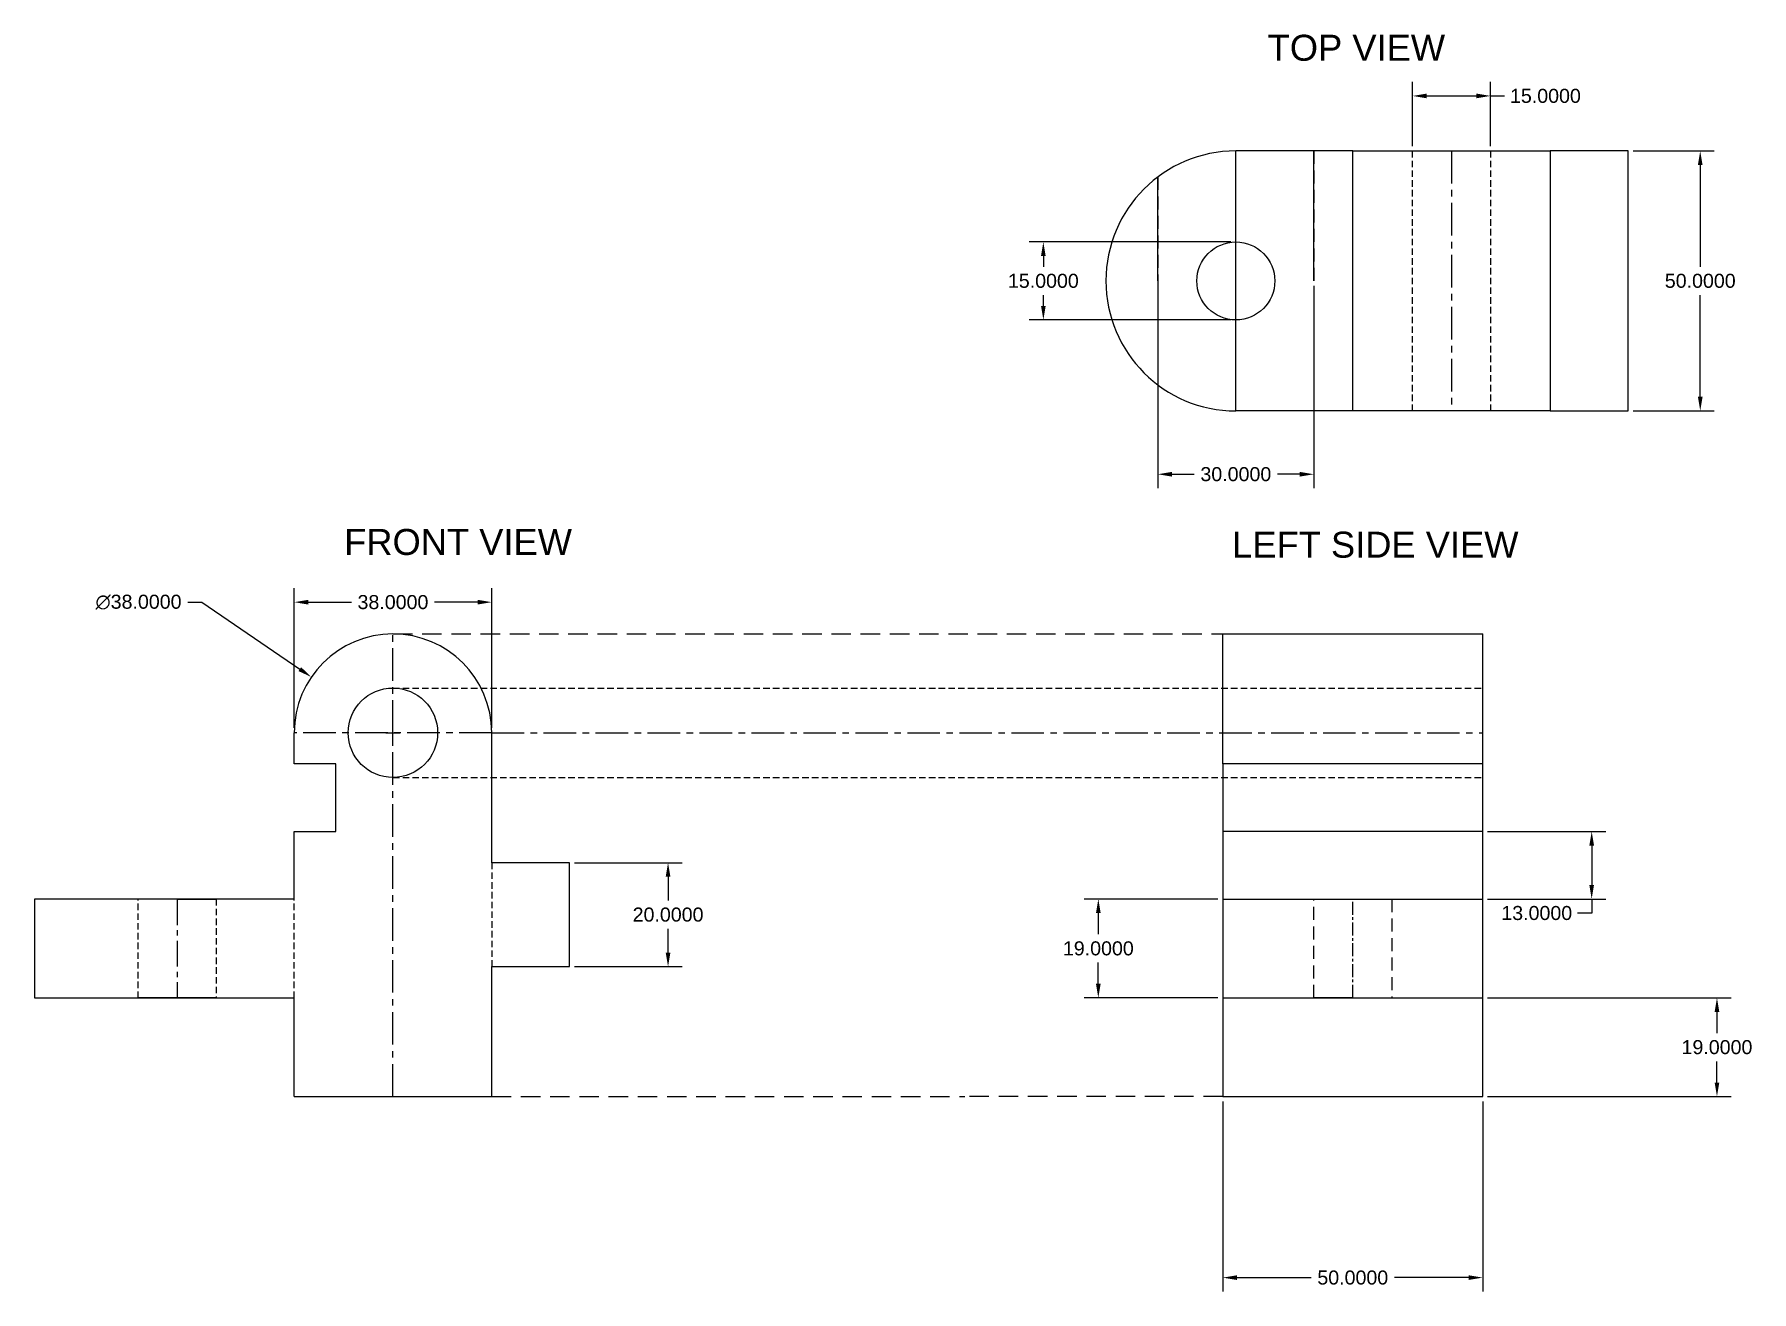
# Model space of a CAD drawing. Header units: centimetres. Extents: x -25 to 305, y -25 to 217.
import ezdxf

# ---------------------------------------------------------------- set-up
doc = ezdxf.new("R2010")
doc.units = ezdxf.units.CM
doc.header["$MEASUREMENT"] = 0
doc.linetypes.add('CENTER', pattern=[2, 1.25, -0.25, 0.25, -0.25])
doc.linetypes.add('HIDDEN', pattern=[0.375, 0.25, -0.125])
doc.styles.get("Standard").update_dxf_attribs({"font": 'arial.ttf'})
doc.dimstyles.get("Standard").update_dxf_attribs({"dimscale": 15, "dimtxt": 0.18, "dimasz": 0.18, "dimexe": 0.18, "dimexo": 0.0625, "dimgap": 0.09, "dimtad": 0, "dimtih": 1, "dimtoh": 1, "dimdec": 4, "dimzin": 0, "dimdsep": 46, "dimtxsty": 'Standard', "dimcen": 0.09, "dimadec": 0, "dimazin": 0, "dimtfac": 1, "dimtdec": 4, "dimtofl": 0, "dimtmove": 0, "dimatfit": 3, "dimfxl": 1, "dimtolj": 1, "dimtzin": 0, "dimarcsym": 0})

# ---------------------------------------------------------------- blocks, each defined once
blk = doc.blocks.new('*D2')
at = {"color": 0, "lineweight": -2, "transparency": 16777216}
for p, q in [((191.01, 168.41), (191.01, 129.46)), ((221.01, 168.41), (221.01, 129.46)), ((193.71, 132.16), (198.01, 132.16)), ((218.31, 132.16), (214.01, 132.16))]:
    blk.add_line(p, q, dxfattribs=at)
at = {"color": 0, "transparency": 16777216}
for points in [[(193.71, 132.61), (193.71, 131.71), (191.01, 132.16)], [(218.31, 132.61), (218.31, 131.71), (221.01, 132.16)]]:
    blk.add_solid(points, dxfattribs=at)
at = {"layer": 'Defpoints', "color": 0, "transparency": 16777216}
for p in [(191.01, 169.35), (221.01, 169.35), (221.01, 132.16)]:
    blk.add_point(p, dxfattribs=at)
at = {"color": 0, "transparency": 16777216, "insert": (206.01, 132.16), "char_height": 2.7, "attachment_point": 5}
blk.add_mtext('\\A1;30.0000', dxfattribs=at)
blk = doc.blocks.new('*D3')
at = {"color": 0, "lineweight": -2, "transparency": 16777216}
for p, q in [((282.45, 194.35), (298.07, 194.35)), ((295.37, 191.65), (295.37, 172.07)), ((295.37, 147.05), (295.37, 166.62)), ((282.45, 144.35), (298.07, 144.35))]:
    blk.add_line(p, q, dxfattribs=at)
at = {"color": 0, "transparency": 16777216}
for points in [[(294.92, 191.65), (295.82, 191.65), (295.37, 194.35)], [(294.92, 147.05), (295.82, 147.05), (295.37, 144.35)]]:
    blk.add_solid(points, dxfattribs=at)
at = {"layer": 'Defpoints', "color": 0, "transparency": 16777216}
for p in [(281.51, 194.35), (295.37, 194.35), (281.51, 144.35)]:
    blk.add_point(p, dxfattribs=at)
at = {"color": 0, "transparency": 16777216, "insert": (295.37, 169.35), "char_height": 2.7, "attachment_point": 5}
blk.add_mtext('\\A1;50.0000', dxfattribs=at)
blk = doc.blocks.new('*D4')
at = {"color": 0, "lineweight": -2, "transparency": 16777216}
for p, q in [((78.75, 57.44), (99.46, 57.44)), ((96.76, 54.74), (96.76, 50.16)), ((96.76, 40.14), (96.76, 44.71)), ((78.75, 37.44), (99.46, 37.44))]:
    blk.add_line(p, q, dxfattribs=at)
at = {"color": 0, "transparency": 16777216}
for points in [[(96.31, 54.74), (97.21, 54.74), (96.76, 57.44)], [(96.31, 40.14), (97.21, 40.14), (96.76, 37.44)]]:
    blk.add_solid(points, dxfattribs=at)
at = {"layer": 'Defpoints', "color": 0, "transparency": 16777216}
for p in [(77.82, 57.44), (77.82, 37.44), (96.76, 37.44)]:
    blk.add_point(p, dxfattribs=at)
at = {"color": 0, "transparency": 16777216, "insert": (96.76, 47.44), "char_height": 2.7, "attachment_point": 5}
blk.add_mtext('\\A1;20.0000', dxfattribs=at)
blk = doc.blocks.new('*D5')
at = {"color": 0, "lineweight": -2, "transparency": 16777216}
for p, q in [((254.45, 31.44), (301.29, 31.44)), ((298.59, 28.74), (298.59, 24.66)), ((298.59, 15.14), (298.59, 19.21)), ((254.45, 12.44), (301.29, 12.44))]:
    blk.add_line(p, q, dxfattribs=at)
at = {"color": 0, "transparency": 16777216}
for points in [[(298.14, 28.74), (299.04, 28.74), (298.59, 31.44)], [(298.14, 15.14), (299.04, 15.14), (298.59, 12.44)]]:
    blk.add_solid(points, dxfattribs=at)
at = {"layer": 'Defpoints', "color": 0, "transparency": 16777216}
for p in [(253.51, 31.44), (253.51, 12.44), (298.59, 12.44)]:
    blk.add_point(p, dxfattribs=at)
at = {"color": 0, "transparency": 16777216, "insert": (298.59, 21.94), "char_height": 2.7, "attachment_point": 5}
blk.add_mtext('\\A1;19.0000', dxfattribs=at)
blk = doc.blocks.new('*D6')
at = {"color": 0, "lineweight": -2, "transparency": 16777216}
for p, q in [((254.45, 63.44), (277.18, 63.44)), ((274.48, 60.74), (274.48, 53.14)), ((254.45, 50.44), (277.18, 50.44)), ((274.48, 50.44), (274.48, 47.74)), ((274.48, 47.74), (271.78, 47.74))]:
    blk.add_line(p, q, dxfattribs=at)
at = {"color": 0, "transparency": 16777216}
for points in [[(274.03, 60.74), (274.93, 60.74), (274.48, 63.44)], [(274.03, 53.14), (274.93, 53.14), (274.48, 50.44)]]:
    blk.add_solid(points, dxfattribs=at)
at = {"layer": 'Defpoints', "color": 0, "transparency": 16777216}
for p in [(253.51, 63.44), (253.51, 50.44), (274.48, 50.44)]:
    blk.add_point(p, dxfattribs=at)
at = {"color": 0, "transparency": 16777216, "insert": (263.91, 47.74), "char_height": 2.7, "attachment_point": 5}
blk.add_mtext('\\A1;13.0000', dxfattribs=at)
blk = doc.blocks.new('*D7')
at = {"color": 0, "lineweight": -2, "transparency": 16777216}
for p, q in [((205.07, 176.85), (166.27, 176.85)), ((168.97, 174.15), (168.97, 172.07)), ((168.97, 164.55), (168.97, 166.62)), ((205.07, 161.85), (166.27, 161.85))]:
    blk.add_line(p, q, dxfattribs=at)
at = {"color": 0, "transparency": 16777216}
for points in [[(168.52, 174.15), (169.42, 174.15), (168.97, 176.85)], [(168.52, 164.55), (169.42, 164.55), (168.97, 161.85)]]:
    blk.add_solid(points, dxfattribs=at)
at = {"layer": 'Defpoints', "color": 0, "transparency": 16777216}
for p in [(206.01, 176.85), (168.97, 161.85), (206.01, 161.85)]:
    blk.add_point(p, dxfattribs=at)
at = {"color": 0, "transparency": 16777216, "insert": (168.97, 169.35), "char_height": 2.7, "attachment_point": 5}
blk.add_mtext('\\A1;15.0000', dxfattribs=at)
blk = doc.blocks.new('*D8')
at = {"color": 0, "lineweight": -2, "transparency": 16777216}
for p, q in [((240.01, 195.28), (240.01, 207.63)), ((242.71, 204.93), (252.31, 204.93)), ((255.01, 195.28), (255.01, 207.63)), ((255.01, 204.93), (257.71, 204.93))]:
    blk.add_line(p, q, dxfattribs=at)
at = {"color": 0, "transparency": 16777216}
for points in [[(242.71, 205.38), (242.71, 204.48), (240.01, 204.93)], [(252.31, 205.38), (252.31, 204.48), (255.01, 204.93)]]:
    blk.add_solid(points, dxfattribs=at)
at = {"layer": 'Defpoints', "color": 0, "transparency": 16777216}
for p in [(255.01, 204.93), (240.01, 194.35), (255.01, 194.35)]:
    blk.add_point(p, dxfattribs=at)
at = {"color": 0, "transparency": 16777216, "insert": (265.58, 204.93), "char_height": 2.7, "attachment_point": 5}
blk.add_mtext('\\A1;15.0000', dxfattribs=at)
blk = doc.blocks.new('*D9')
at = {"color": 0, "lineweight": -2, "transparency": 16777216}
for p, q in [((203.51, 11.5), (203.51, -25.08)), ((253.51, 11.5), (253.51, -25.08)), ((206.21, -22.38), (220.51, -22.38)), ((250.81, -22.38), (236.51, -22.38))]:
    blk.add_line(p, q, dxfattribs=at)
at = {"color": 0, "transparency": 16777216}
for points in [[(206.21, -21.93), (206.21, -22.83), (203.51, -22.38)], [(250.81, -21.93), (250.81, -22.83), (253.51, -22.38)]]:
    blk.add_solid(points, dxfattribs=at)
at = {"layer": 'Defpoints', "color": 0, "transparency": 16777216}
for p in [(203.51, 12.44), (253.51, 12.44), (253.51, -22.38)]:
    blk.add_point(p, dxfattribs=at)
at = {"color": 0, "transparency": 16777216, "insert": (228.51, -22.38), "char_height": 2.7, "attachment_point": 5}
blk.add_mtext('\\A1;50.0000', dxfattribs=at)
blk = doc.blocks.new('*D10')
at = {"color": 0, "lineweight": -2, "transparency": 16777216}
for p, q in [((202.57, 50.44), (176.85, 50.44)), ((179.55, 47.74), (179.55, 43.66)), ((179.55, 34.14), (179.55, 38.21)), ((202.57, 31.44), (176.85, 31.44))]:
    blk.add_line(p, q, dxfattribs=at)
at = {"color": 0, "transparency": 16777216}
for points in [[(179.1, 47.74), (180, 47.74), (179.55, 50.44)], [(179.1, 34.14), (180, 34.14), (179.55, 31.44)]]:
    blk.add_solid(points, dxfattribs=at)
at = {"layer": 'Defpoints', "color": 0, "transparency": 16777216}
for p in [(203.51, 50.44), (179.55, 31.44), (203.51, 31.44)]:
    blk.add_point(p, dxfattribs=at)
at = {"color": 0, "transparency": 16777216, "insert": (179.55, 40.94), "char_height": 2.7, "attachment_point": 5}
blk.add_mtext('\\A1;19.0000', dxfattribs=at)
blk = doc.blocks.new('*D11')
at = {"color": 0, "lineweight": -2, "transparency": 16777216}
for p, q in [((24.82, 83.37), (24.82, 110.25)), ((62.82, 83.37), (62.82, 110.25)), ((27.52, 107.55), (35.82, 107.55)), ((60.12, 107.55), (51.81, 107.55))]:
    blk.add_line(p, q, dxfattribs=at)
at = {"color": 0, "transparency": 16777216}
for points in [[(27.52, 108), (27.52, 107.1), (24.82, 107.55)], [(60.12, 108), (60.12, 107.1), (62.82, 107.55)]]:
    blk.add_solid(points, dxfattribs=at)
at = {"layer": 'Defpoints', "color": 0, "transparency": 16777216}
for p in [(62.82, 107.55), (24.82, 82.44), (62.82, 82.44)]:
    blk.add_point(p, dxfattribs=at)
at = {"color": 0, "transparency": 16777216, "insert": (43.82, 107.55), "char_height": 2.7, "attachment_point": 5}
blk.add_mtext('\\A1;38.0000', dxfattribs=at)
blk = doc.blocks.new('*D12')
at = {"color": 0, "lineweight": -2, "transparency": 16777216}
for p, q in [((4.33, 107.55), (7.03, 107.55)), ((7.03, 107.55), (25.9, 94.67)), ((43.82, 81.09), (43.82, 83.79)), ((42.47, 82.44), (45.17, 82.44))]:
    blk.add_line(p, q, dxfattribs=at)
at = {"color": 0, "transparency": 16777216}
blk.add_solid([(26.15, 95.04), (25.64, 94.3), (28.12, 93.15)], dxfattribs=at)
at = {"layer": 'Defpoints', "color": 0, "transparency": 16777216}
for p in [(28.12, 93.15), (59.51, 71.72)]:
    blk.add_point(p, dxfattribs=at)
at = {"color": 0, "transparency": 16777216, "insert": (-5.14, 107.55), "char_height": 2.7, "attachment_point": 5}
blk.add_mtext('\\A1;∅38.0000', dxfattribs=at)

msp = doc.modelspace()

# ---------------------------------------------------------------- linework, layer by layer
for p, q in [((221.01118, 169.34546), (221.01118, 194.34546)), ((240.01118, 194.34546), (255.01118, 194.34546)), ((281.51118, 194.34546), (266.51118, 194.34546)), ((281.51118, 144.34546), (281.51118, 194.34546)), ((191.01118, 169.34546), (191.01118, 189.34546)), ((228.51118, 144.34546), (206.01118, 144.34546)), ((266.51118, 144.34546), (228.51118, 144.34546)), ((247.51118, 144.34546), (240.01118, 144.34546)), ((266.51118, 144.34546), (281.51118, 144.34546)), ((203.51118, 76.43517), (203.51118, 101.43517)), ((203.51118, 101.43517), (253.51118, 101.43517)), ((253.51118, 76.43517), (253.51118, 101.43517)), ((24.81683, 76.43517), (24.81683, 82.43517)), ((62.81683, 57.43517), (62.81683, 82.43517)), ((32.81683, 76.43517), (24.81683, 76.43517)), ((32.81683, 63.43517), (32.81683, 76.43517)), ((253.51118, 76.43517), (203.51118, 76.43517)), ((203.51118, 76.43517), (203.51118, 63.43517)), ((253.51118, 63.43517), (253.51118, 76.43517)), ((24.81683, 50.43517), (24.81683, 63.43517)), ((24.81683, 63.43517), (32.81683, 63.43517)), ((253.51118, 63.43517), (203.51118, 63.43517)), ((203.51118, 63.43517), (203.51118, 50.43517)), ((253.51118, 50.43517), (253.51118, 63.43517)), ((77.81683, 57.43517), (62.81683, 57.43517)), ((77.81683, 37.43517), (77.81683, 57.43517)), ((2.31683, 50.43517), (-25.18317, 50.43517)), ((-25.18317, 50.43517), (-25.18317, 31.43517)), ((24.81683, 50.43517), (2.31683, 50.43517)), ((2.31683, 50.43517), (9.81683, 50.43517)), ((203.51118, 50.43517), (253.51118, 50.43517)), ((203.51118, 50.43517), (203.51118, 31.43517)), ((228.51118, 50.43517), (236.01118, 50.43517)), ((253.51118, 31.43517), (253.51118, 50.43517)), ((62.81683, 12.43517), (62.81683, 37.43517)), ((62.81683, 37.43517), (77.81683, 37.43517)), ((-25.18317, 31.43517), (2.31683, 31.43517)), ((9.81683, 31.43517), (-5.18317, 31.43517)), ((2.31683, 31.43517), (24.81683, 31.43517)), ((24.81683, 12.43517), (24.81683, 31.43517)), ((203.51118, 31.43517), (253.51118, 31.43517)), ((203.51118, 31.43517), (203.51118, 12.43517)), ((228.51118, 31.43517), (221.01118, 31.43517)), ((253.51118, 12.43517), (253.51118, 31.43517)), ((24.81683, 12.43517), (62.81683, 12.43517)), ((203.51118, 12.43517), (253.51118, 12.43517))]:
    msp.add_line(p, q)
at = {"linetype": 'HIDDEN', "ltscale": 10}
for p, q in [((221.01118, 194.34546), (221.01118, 144.34546)), ((191.01118, 189.34546), (191.01118, 149.34546)), ((221.01118, 31.43517), (221.01118, 50.43517)), ((236.01118, 50.43517), (236.01118, 31.43517))]:
    msp.add_line(p, q, dxfattribs=at)
at = {"linetype": 'HIDDEN', "ltscale": 5}
for p, q in [((240.01118, 144.34546), (240.01118, 194.34546)), ((255.01118, 194.34546), (255.01118, 144.34546)), ((43.81683, 91.03749), (253.51118, 91.03749)), ((43.81683, 73.83284), (253.51118, 73.83284)), ((62.81683, 57.43517), (62.81683, 37.43517)), ((-5.18317, 31.43517), (-5.18317, 50.43517)), ((9.81683, 50.43517), (9.81683, 31.43517)), ((24.81683, 31.43517), (24.81683, 50.43517))]:
    msp.add_line(p, q, dxfattribs=at)
at = {"linetype": 'CENTER', "ltscale": 5}
for p, q in [((247.51118, 194.34546), (247.51118, 144.34546)), ((43.81683, 12.43517), (43.81683, 101.43517)), ((62.81683, 82.43517), (24.81683, 82.43517)), ((62.81683, 82.43517), (253.51118, 82.43517))]:
    msp.add_line(p, q, dxfattribs=at)
at = {"linetype": 'HIDDEN', "ltscale": 15}
for p, q in [((43.81683, 101.43517), (203.51118, 101.43517)), ((62.81683, 12.43517), (153.83788, 12.43517)), ((203.51118, 12.43517), (153.83788, 12.43517))]:
    msp.add_line(p, q, dxfattribs=at)
at = {"linetype": 'CENTER', "ltscale": 4}
msp.add_line((2.31683, 50.43517), (2.31683, 31.43517), dxfattribs=at)
at = {"linetype": 'CENTER', "ltscale": 2}
msp.add_line((228.51118, 31.43517), (228.51118, 50.43517), dxfattribs=at)
msp.add_lwpolyline([(206.01118, 194.34546, 1), (206.01118, 144.34546)], format="xyb", close=True)
for points in [[(228.51118, 144.34546), (228.51118, 194.34546), (206.01118, 194.34546)], [(228.51118, 194.34546), (266.51118, 194.34546), (266.51118, 144.34546)]]:
    msp.add_lwpolyline(points)
for centre, radius in [((206.01118, 169.34546), 7.5), ((43.81683, 82.43517), 8.60233)]:
    msp.add_circle(centre, radius)
msp.add_arc((43.81683, 82.43517), 19, 0, 180)

# ---------------------------------------------------------------- texts
at = {"char_height": 5, "attachment_point": 1}
for s, width, insert in [('TOP VIEW', 45.0941818, (212.12917, 216.70219)), ('LEFT SIDE VIEW', 55.5103964, (205.29672, 121.11402))]:
    msp.add_mtext_dynamic_manual_height_columns(s, width=width, gutter_width=1, heights=[0], dxfattribs=dict(at, insert=insert))
at = {"ltscale": 10, "insert": (34.4285, 121.63471), "char_height": 5, "attachment_point": 1}
msp.add_mtext_dynamic_manual_height_columns('FRONT VIEW', width=50.1181856, gutter_width=1, heights=[0], dxfattribs=at)

# ---------------------------------------------------------------- dimensions: what is measured, and where the dimension line sits
for base, p1, p2, picture, middle in [((255.01118, 204.93309), (240.01118, 194.34546), (255.01118, 194.34546), '*D8', (265.58281, 204.93309)), ((221.01118, 132.16189), (191.01118, 169.34546), (221.01118, 169.34546), '*D2', (206.01118, 132.16189)), ((62.81683, 107.54897), (24.81683, 82.43517), (62.81683, 82.43517), '*D11', (43.81683, 107.54897)), ((253.51118, -22.37821), (203.51118, 12.43517), (253.51118, 12.43517), '*D9', (228.51118, -22.37821))]:
    dim = msp.add_linear_dim(base=base, p1=p1, p2=p2, dimstyle='Standard')
    dim.commit()
    dim.dimension.update_dxf_attribs({"geometry": picture, "text_midpoint": middle})
for base, p1, p2, picture, middle in [((295.37156, 194.34546), (281.51118, 144.34546), (281.51118, 194.34546), '*D3', (295.37156, 169.34546)), ((168.96818, 161.84546), (206.01118, 176.84546), (206.01118, 161.84546), '*D7', (168.96818, 169.34546)), ((274.48408, 50.43517), (253.51118, 63.43517), (253.51118, 50.43517), '*D6', (263.91246, 47.73517)), ((96.75859, 37.43517), (77.81683, 57.43517), (77.81683, 37.43517), '*D4', (96.75859, 47.43517)), ((179.55304, 31.43517), (203.51118, 50.43517), (203.51118, 31.43517), '*D10', (179.55304, 40.93517)), ((298.59413, 12.43517), (253.51118, 31.43517), (253.51118, 12.43517), '*D5', (298.59413, 21.93517))]:
    dim = msp.add_linear_dim(base=base, p1=p1, p2=p2, angle=90, dimstyle='Standard')
    dim.commit()
    dim.dimension.update_dxf_attribs({"geometry": picture, "text_midpoint": middle})
dim = msp.add_diameter_dim_2p(p1=(59.50875, 71.72239), p2=(28.12491, 93.14795), dimstyle='Standard')
dim.commit()
dim.dimension.update_dxf_attribs({"geometry": '*D12', "text_midpoint": (-5.13699, 107.54897), "dimtype": 163})

doc.saveas('drawing.dxf')
